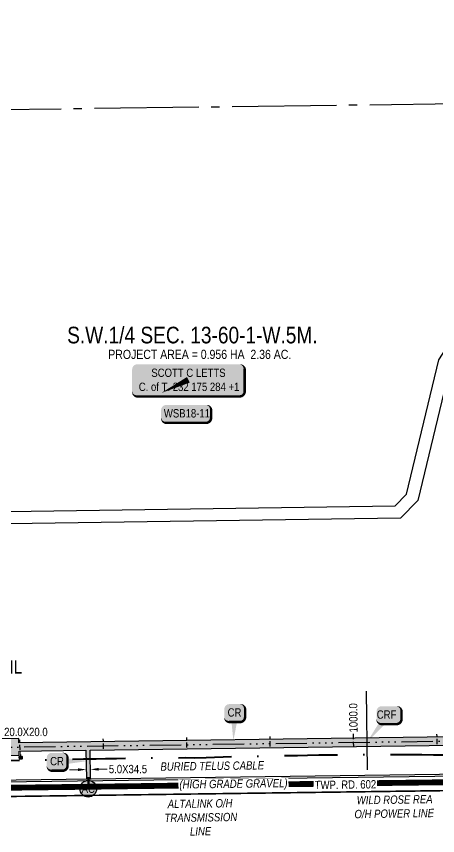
# Model space of a CAD drawing. Extents: x 57693 to 70573, y 5994359 to 6008381.
# Drawn here: x 63549 to 64054, y 6001680 to 6002663 of the extents above; entities that cross this region are included whole.
import ezdxf
from ezdxf.enums import TextEntityAlignment as Align

# ---------------------------------------------------------------- set-up
doc = ezdxf.new("R2010")
doc.units = 0
doc.header["$LTSCALE"] = 5
doc.header["$PDSIZE"] = -3
for name, pattern in [('COOP2', [10, 5, -1, 0, -1, 0, -1, 0, -1, 0, -1]), ('DASHDOT', [25.4, 12.7, -6.35, 0, -6.35]), ('foc-QUARTERLINE', [33, 25, -3, 2, -3]), ('foc-TIELINE', [1.875, 1.25, -0.625])]:
    doc.linetypes.add(name, pattern=pattern)
doc.layers.get('Defpoints').update_dxf_attribs({"color": 9})
for name, color, linetype in [('AS-FENCE', 48, 'foc-FENCE'), ('AS-OWNER', 7, 'Continuous'), ('AS-POWER', 104, 'foc-POWER'), ('AS-POWER-T', 104, 'Continuous'), ('AS-ROADS', 254, 'Continuous'), ('AS-TELEPHONE', 224, 'foc-TEL'), ('AS-TELEPHONE-T', 224, 'Continuous'), ('C-SYMBOL', 7, 'Continuous'), ('CG-NOTES', 7, 'Continuous'), ('DETAIL-T', 7, 'Continuous'), ('F-RW', 190, 'Continuous'), ('L-AREAREQUIRED', 7, 'Continuous'), ('L-QSEC', 8, 'foc-QUARTERLINE'), ('L-ROAD-T', 7, 'Continuous'), ('L-SEC', 7, 'Continuous'), ('P-APEX RECON PAY ITEMS', 240, 'Continuous'), ('P-APEX RECON PAY ITEMS-1000', 240, 'Continuous'), ('P-APEX RECON-10m BUFFER', 51, 'COOP2'), ('P-APEX RECON-LINE LIST', 240, 'Continuous'), ('P-APEX RECON-URBAN', 30, 'COOP2'), ('P-APEX RECON-WORK AREA', 104, 'Continuous'), ('P-BUFFER-PURPLE', 187, 'foc-TIELINE'), ('P-BUFFER-PURPLE-T', 187, 'Continuous')]:
    doc.layers.add(name, color=color, linetype=linetype)
for name, color, linetype, lineweight in [('AS-RECON EXISTING', 151, 'DASHDOT', 40), ('P-APEX RECON-TWS-T', 104, 'Continuous', 9), ('T-TEXT', 48, 'Continuous', 18)]:
    doc.layers.add(name, color=color, linetype=linetype, lineweight=lineweight)
doc.styles.add('1.8', font='ARIALN.TTF', dxfattribs={"height": 2})
doc.styles.add('100L', font='ARIALN.TTF', dxfattribs={"height": 11})
doc.styles.add('175L', font='ARIALN.TTF', dxfattribs={"height": 10})
doc.styles.add('80', font='ARIALN.TTF', dxfattribs={"height": 10})
doc.styles.add('80CG', font='ARIALN.TTF', dxfattribs={"height": 10})
doc.styles.add('80L', font='ARIALN.TTF', dxfattribs={"height": 10})
doc.styles.add('80LS', font='ARIALNI.TTF', dxfattribs={"height": 10})
doc.styles.add('foc-LtypeFont', font='ARIALN.TTF', dxfattribs={"height": 7.349999999999999})
doc.linetypes.add('foc-FENCE', pattern='A,10,-1,["X",foc-LtypeFont,S=0.2,R=0,X=-0.625,Y=-0.75],-1.239999999999999', length=12.24)
doc.linetypes.add('foc-POWER', pattern='A,6,-1,["P",foc-LtypeFont,S=0.2,R=0,X=-0.625,Y=-0.75],-1.239999999999999,4', length=12.24)
doc.linetypes.add('foc-TEL', pattern='A,2,-1,["T",foc-LtypeFont,S=0.2,R=0,X=-0.425,Y=-0.75],-1.239999999999999,8', length=12.24)
doc.dimstyles.new('Compass 5 000', dxfattribs={"dimscale": 5, "dimtxt": 9, "dimasz": 2, "dimexe": 0.2, "dimexo": 0.0625, "dimgap": 0.5, "dimtad": 0, "dimtih": 1, "dimtoh": 1, "dimzin": 0, "dimdsep": 46, "dimtxsty": '80CG', "dimcen": 0.1, "dimse1": 1, "dimse2": 1, "dimclrd": 256, "dimclrt": 256, "dimaunit": 1, "dimadec": 4, "dimazin": 0, "dimtfac": 0.06, "dimtofl": 0, "dimtmove": 0, "dimatfit": 1, "dimfxl": 0.2, "dimtolj": 1, "dimtzin": 0, "dimlwd": -1, "dimarcsym": 0})

# ---------------------------------------------------------------- blocks, each defined once
blk = doc.blocks.new('*U471')
h = blk.add_hatch(color=59)
edge = h.paths.add_edge_path()
edge.add_line((-61.49999999999999, -20), (61.49999999999999, -20))
edge.add_arc((61.5, -13.99999999999999), 6.000000000000007, 269.9999999999998, 359.9999999999999)
edge.add_line((67.5, -14), (67.5, 12.5))
edge.add_arc((61.5, 12.49999999999999), 6, 6.785183320455503e-14, 90.00000000000014)
edge.add_line((61.49999999999999, 18.5), (-61.49999999999999, 18.5))
edge.add_arc((-61.5, 12.49999999999999), 6.000000000000007, 89.99999999999987, 179.9999999999999)
edge.add_line((-67.5, 12.5), (-67.5, -14))
edge.add_arc((-61.5, -13.99999999999999), 6, 180, 270.0000000000001)
at = {"color": 1, "flags": 128}
blk.add_lwpolyline([(-61.49999999999999, -20, 3, 3, 0), (61.49999999999999, -20, 3, 3, 0.4142135623730951), (67.5, -14, 3, 3, 0), (67.5, 12.5, 3, 0, 0.4142135623730951), (61.49999999999999, 18.5, 0, 0, 0), (-61.49999999999999, 18.5, 0, 0, 0.4142135623730951), (-67.5, 12.5, 0, 0, 0), (-67.5, -14, 0, 3, 0.4142135623730951)], format="xyseb", close=True, dxfattribs=at)
blk.add_lwpolyline([(-32.65618675646415, -15.90718176694672, 0, 7.5, 0), (-1.074633257284963e-18, -8.547719761960235e-17, 0, 0, 0)], format="xyseb", dxfattribs=at)
at = {"color": 1, "style": '80'}
blk.add_attdef('ENTER_TEXT_001', (-35.98567530695772, -4.996589358799454), '', height=10, dxfattribs=at)
blk = doc.blocks.new('*U436')
at = {"true_color": 0xffffa8}
h = blk.add_hatch(color=51, dxfattribs=at)
edge = h.paths.add_edge_path()
edge.add_line((-23.99999999999998, -11.5), (23.99999999999998, -11.5))
edge.add_arc((23.99999999999998, -5.499999999999993), 6.000000000000007, 269.9999999999999, 359.9999999999999)
edge.add_line((29.99999999999999, -5.5), (29.99999999999999, 4))
edge.add_arc((23.99999999999998, 3.999999999999993), 6.000000000000007, 6.361109362927026e-14, 90.00000000000007)
edge.add_line((23.99999999999998, 10), (-23.99999999999998, 10))
edge.add_arc((-23.99999999999998, 3.999999999999993), 6.000000000000007, 89.99999999999993, 179.9999999999999)
edge.add_line((-29.99999999999999, 4), (-29.99999999999999, -5.5))
edge.add_arc((-23.99999999999998, -5.499999999999993), 6.000000000000007, 180, 270.0000000000001)
at = {"color": 240, "flags": 128}
blk.add_lwpolyline([(-23.99999999999998, -11.5, 3, 3, 0), (23.99999999999998, -11.5, 3, 3, 0.4142135623730951), (29.99999999999999, -5.5, 3, 3, 0), (29.99999999999999, 4, 3, 0, 0.4142135623730951), (23.99999999999998, 10, 0, 0, 0), (-23.99999999999998, 10, 0, 0, 0.4142135623730951), (-29.99999999999999, 4, 0, 0, 0), (-29.99999999999999, -5.5, 0, 3, 0.4142135623730951)], format="xyseb", close=True, dxfattribs=at)
for points in [[(-24.66848574560956, -8.425237775653855, 0, 10, 0), (0, 0, 5, 5, 0)], [(21.04760107717425, -6.930773778043736, 0, 10, 0), (0, 0, 5, 5, 0)]]:
    blk.add_lwpolyline(points, format="xyseb", dxfattribs=at)
at = {"color": 4, "style": '80'}
blk.add_attdef('OTHER_001', (-14.69645293315144, -5.003410641200546), '', height=10, dxfattribs=at)
blk = doc.blocks.new('*U1187')
h = blk.add_hatch(color=255)
h.dxf.hatch_style = 1
edge = h.paths.add_edge_path()
edge.add_arc((0, 0), 9.991818388100018, 0, 360)
at = {"color": 170}
blk.add_circle((0, 0), 9.991818388100018, dxfattribs=at)
at = {"color": 170, "style": '175L'}
blk.add_text('AC', height=10, dxfattribs=at).set_placement((0, 0), align=Align.MIDDLE_CENTER)
blk = doc.blocks.new('*U1764')
at = {"true_color": 0xffffa8}
h = blk.add_hatch(color=51, dxfattribs=at)
edge = h.paths.add_edge_path()
edge.add_line((-6.499999999999986, -11.5), (6.499999999999972, -11.5))
edge.add_arc((6.499999999999979, -5.499999999999993), 6.000000000000007, 269.9999999999999, 359.9999999999999)
edge.add_line((12.49999999999999, -5.5), (12.49999999999999, 4))
edge.add_arc((6.499999999999986, 4), 6, 0, 90)
edge.add_line((6.499999999999986, 10), (-6.499999999999972, 10))
edge.add_arc((-6.499999999999979, 3.999999999999993), 6.000000000000007, 89.99999999999993, 179.9999999999999)
edge.add_line((-12.49999999999999, 4), (-12.49999999999999, -5.5))
edge.add_arc((-6.499999999999986, -5.5), 6, 180, 270)
at = {"color": 240, "flags": 128}
for points in [[(0.6291288517420921, 45.1104636528862, 0, 9.999999999999998, 0), (0, 0, 4.999999999999999, 4.999999999999999, 0)], [(11.02599631257849, -3.012219823603379, 0, 9.999999999999998, 0), (0, 0, 4.999999999999999, 4.999999999999999, 0)]]:
    blk.add_lwpolyline(points, format="xyseb", dxfattribs=at)
blk.add_lwpolyline([(-6.499999999999986, -11.5, 3, 3, 0), (6.499999999999972, -11.5, 3, 3, 0.4142135623730951), (12.49999999999999, -5.5, 3, 3, 0), (12.49999999999999, 4, 3, 0, 0.4142135623730951), (6.499999999999986, 10, 0, 0, 0), (-6.499999999999972, 10, 0, 0, 0.4142135623730951), (-12.49999999999999, 4, 0, 0, 0), (-12.49999999999999, -5.5, 0, 3, 0.4142135623730951)], format="xyseb", close=True, dxfattribs=at)
at = {"color": 4, "style": '80'}
blk.add_attdef('OTHER_001', (-14.69645293315144, -5.003410641200546), '', height=10, dxfattribs=at)
blk = doc.blocks.new('*U1757')
at = {"true_color": 0xffffa8}
h = blk.add_hatch(color=51, dxfattribs=at)
edge = h.paths.add_edge_path()
edge.add_line((-6.499999999999986, -11.5), (6.499999999999972, -11.5))
edge.add_arc((6.499999999999979, -5.499999999999993), 6.000000000000007, 269.9999999999999, 359.9999999999999)
edge.add_line((12.49999999999999, -5.5), (12.49999999999999, 4))
edge.add_arc((6.499999999999986, 4), 6, 0, 90)
edge.add_line((6.499999999999986, 10), (-6.499999999999972, 10))
edge.add_arc((-6.499999999999979, 3.999999999999993), 6.000000000000007, 89.99999999999993, 179.9999999999999)
edge.add_line((-12.49999999999999, 4), (-12.49999999999999, -5.5))
edge.add_arc((-6.499999999999986, -5.5), 6, 180, 270)
at = {"color": 240, "flags": 128}
blk.add_lwpolyline([(-6.499999999999986, -11.5, 3, 3, 0), (6.499999999999972, -11.5, 3, 3, 0.4142135623730951), (12.49999999999999, -5.5, 3, 3, 0), (12.49999999999999, 4, 3, 0, 0.4142135623730951), (6.499999999999986, 10, 0, 0, 0), (-6.499999999999972, 10, 0, 0, 0.4142135623730951), (-12.49999999999999, 4, 0, 0, 0), (-12.49999999999999, -5.5, 0, 3, 0.4142135623730951)], format="xyseb", close=True, dxfattribs=at)
for points in [[(-1.539301061162593, -33.93349142825634, 0, 10, 0), (0, 0, 5.000000000000001, 5.000000000000001, 0)], [(11.02599631257849, -3.012219823603379, 0, 9.999999999999998, 0), (0, 0, 4.999999999999999, 4.999999999999999, 0)]]:
    blk.add_lwpolyline(points, format="xyseb", dxfattribs=at)
at = {"color": 4, "style": '80'}
blk.add_attdef('OTHER_001', (-14.69645293315144, -5.003410641200546), '', height=10, dxfattribs=at)
blk = doc.blocks.new('*D1774')
at = {"layer": 'Defpoints', "color": 0, "transparency": 16777216}
for p in [(63633.08665918134, 6001758.227767069), (63638.06071179603, 6001759.357625173), (63638.08186196868, 6001758.330640461)]:
    blk.add_point(p, dxfattribs=at)
at = {"layer": 'P-APEX RECON-TWS-T', "transparency": 16777216}
for p, q in [((63623.06762898866, 6001759.048851064), (63613.06974896863, 6001758.842950348)), ((63648.05859181607, 6001759.56352589), (63658.0564718361, 6001759.769426608))]:
    blk.add_line(p, q, dxfattribs=at)
for points in [[(63623.03331220253, 6001760.715164402), (63623.1019457748, 6001757.382537728), (63633.06550900869, 6001759.254751781)], [(63648.02427502994, 6001761.229839227), (63648.09290860221, 6001757.897212554), (63638.06071179603, 6001759.357625173)]]:
    blk.add_solid(points, dxfattribs=at)
at = {"layer": 'P-APEX RECON-TWS-T', "transparency": 16777216, "insert": (63683.02236542408, 6001759.769426608), "char_height": 10, "attachment_point": 5, "style": '80CG'}
blk.add_mtext('\\A1;5.0X34.5', dxfattribs=at)
blk = doc.blocks.new('*U1775')
at = {"true_color": 0xffffa8}
h = blk.add_hatch(color=51, dxfattribs=at)
edge = h.paths.add_edge_path()
edge.add_line((-6.499999999999986, -11.5), (6.499999999999972, -11.5))
edge.add_arc((6.499999999999979, -5.499999999999993), 6.000000000000007, 269.9999999999999, 359.9999999999999)
edge.add_line((12.49999999999999, -5.5), (12.49999999999999, 4))
edge.add_arc((6.499999999999986, 4), 6, 0, 90)
edge.add_line((6.499999999999986, 10), (-6.499999999999972, 10))
edge.add_arc((-6.499999999999979, 3.999999999999993), 6.000000000000007, 89.99999999999993, 179.9999999999999)
edge.add_line((-12.49999999999999, 4), (-12.49999999999999, -5.5))
edge.add_arc((-6.499999999999986, -5.5), 6, 180, 270)
at = {"color": 240, "flags": 128}
blk.add_lwpolyline([(-6.499999999999986, -11.5, 3, 3, 0), (6.499999999999972, -11.5, 3, 3, 0.4142135623730951), (12.49999999999999, -5.5, 3, 3, 0), (12.49999999999999, 4, 3, 0, 0.4142135623730951), (6.499999999999986, 10, 0, 0, 0), (-6.499999999999972, 10, 0, 0, 0.4142135623730951), (-12.49999999999999, 4, 0, 0, 0), (-12.49999999999999, -5.5, 0, 3, 0.4142135623730951)], format="xyseb", close=True, dxfattribs=at)
for points in [[(36.93898490797785, 0.1840942065564223, 0, 10, 0), (0, 0, 5.000000000000001, 5.000000000000001, 0)], [(11.02599631257849, -3.012219823603379, 0, 9.999999999999998, 0), (0, 0, 4.999999999999999, 4.999999999999999, 0)]]:
    blk.add_lwpolyline(points, format="xyseb", dxfattribs=at)
at = {"color": 4, "style": '80'}
blk.add_attdef('OTHER_001', (-14.69645293315144, -5.003410641200546), '', height=10, dxfattribs=at)
blk = doc.blocks.new('*U1776')
at = {"true_color": 0xffffa8}
h = blk.add_hatch(color=51, dxfattribs=at)
edge = h.paths.add_edge_path()
edge.add_line((-8.999999999999986, -11.5), (8.999999999999972, -11.5))
edge.add_arc((8.999999999999979, -5.499999999999993), 6.000000000000007, 269.9999999999999, 359.9999999999999)
edge.add_line((14.99999999999999, -5.5), (14.99999999999999, 4))
edge.add_arc((8.999999999999986, 4), 6, 0, 90)
edge.add_line((8.999999999999986, 10), (-8.999999999999972, 10))
edge.add_arc((-8.999999999999979, 3.999999999999993), 6.000000000000007, 89.99999999999993, 179.9999999999999)
edge.add_line((-14.99999999999999, 4), (-14.99999999999999, -5.5))
edge.add_arc((-8.999999999999986, -5.5), 6, 180, 270)
at = {"color": 240, "flags": 128}
blk.add_lwpolyline([(-8.999999999999986, -11.5, 3, 3, 0), (8.999999999999972, -11.5, 3, 3, 0.4142135623730951), (14.99999999999999, -5.5, 3, 3, 0), (14.99999999999999, 4, 3, 0, 0.4142135623730951), (8.999999999999986, 10, 0, 0, 0), (-8.999999999999972, 10, 0, 0, 0.4142135623730951), (-14.99999999999999, 4, 0, 0, 0), (-14.99999999999999, -5.5, 0, 3, 0.4142135623730951)], format="xyseb", close=True, dxfattribs=at)
for points in [[(-26.40848304465564, -33.23998563165247, 0, 9.999999999999998, 0), (0, 0, 4.999999999999999, 4.999999999999999, 0)], [(11.02599631257849, -3.012219823603379, 0, 9.999999999999998, 0), (0, 0, 4.999999999999999, 4.999999999999999, 0)]]:
    blk.add_lwpolyline(points, format="xyseb", dxfattribs=at)
at = {"color": 4, "style": '80'}
blk.add_attdef('OTHER_001', (-14.69645293315144, -5.003410641200546), '', height=10, dxfattribs=at)

msp = doc.modelspace()

# ---------------------------------------------------------------- hatches: boundary and pattern name
at = {"layer": 'P-APEX RECON-10m BUFFER'}
h = msp.add_hatch(color=256, dxfattribs=at)
h.dxf.hatch_style = 1
h.paths.add_polyline_path([(63488.73088692735, 6001780.408331678), (63532.40369530737, 6001781.011357835), (63532.44398799275, 6001776.107811606), (63552.57805472744, 6001776.379650655), (63552.51174815073, 6001781.289006155), (63632.58895479031, 6001782.394697616), (63633.29817901068, 6001747.957041873), (63638.29410132903, 6001748.024977167), (63637.58485554205, 6001782.4636801), (64073.31188928823, 6001788.480119331), (64210.18731987282, 6001872.849649367), (64198.64225733029, 6001755.644672777), (64203.66943356091, 6001755.713033049), (64215.53229319193, 6001876.144271991), (64256.70888668601, 6001901.525378204), (64271.66206695427, 6001904.59920418), (64273.2023447242, 6001900.460302132), (64291.99329527382, 6001907.575202967), (64290.57272085542, 6001911.332528488), (64293.07557034604, 6001912.582432894), (64292.91886863501, 6001923.673445372), (64287.02052356092, 6001920.727855803), (64284.9404371454, 6001926.229547039), (64266.23747403808, 6001919.175704149), (64268.13541619169, 6001914.075717078), (64252.9680511741, 6001910.95786254), (64070.41630595505, 6001798.433614161), (63552.37679975176, 6001791.280619327), (63552.30867343869, 6001796.324708575), (63532.27975680823, 6001796.094447022), (63532.32158772658, 6001791.003700624), (63488.5901514197, 6001790.399864919)])

# ---------------------------------------------------------------- linework, layer by layer
at = {"layer": 'AS-FENCE'}
msp.add_line((63968.59168952326, 6001853.160052888), (63969.89758275216, 6001759.067364554), dxfattribs=at)
at = {"layer": 'AS-POWER', "flags": 128}
msp.add_lwpolyline([(63250.7730000002, 6001723.924), (63470.16700000023, 6001726.429000029), (65101.06500000024, 6001748.32)], dxfattribs=at)
at = {"layer": 'AS-RECON EXISTING', "flags": 128}
msp.add_lwpolyline([(63489.37194633485, 6001769.663058687), (63504.93440390555, 6001769.669562892), (63527.60853943578, 6001769.821382902), (63541.23976424785, 6001770.109510189), (63559.97167241373, 6001770.474796007), (63578.93615366336, 6001770.840149821), (63614.57373949519, 6001771.802907405), (63629.9115407999, 6001772.068536842), (63645.02446426076, 6001772.256436358), (63656.2132284425, 6001772.482114931), (63669.20860008288, 6001772.627574909), (63682.16453841238, 6001772.840009782), (63698.81994226903, 6001773.004369772), (63720.48614167207, 6001773.324840512), (63737.28747150629, 6001773.367793797), (63752.20468469889, 6001773.496849149), (63762.95743188039, 6001773.379282151), (63776.84510600663, 6001773.809953653), (63816.15889927446, 6001774.994198138), (63826.48117437033, 6001775.132389502), (63836.85597655868, 6001775.261390245), (63850.39669802476, 6001775.558125883), (63862.73394885661, 6001775.849103221), (63876.05837175332, 6001776.269755166), (63886.06451907365, 6001776.207155825), (63898.06246165442, 6001776.650303153), (63911.65807988515, 6001776.779505963), (63919.05790721621, 6001776.818144702), (63932.05756535633, 6001776.942300874), (63945.29398052723, 6001777.01007269), (63959.06160358609, 6001777.208700034), (63968.95177163609, 6001777.365014811), (63975.92295506525, 6001777.387620753), (63987.46141372392, 6001777.380193459), (63994.32476675763, 6001777.279228997), (64007.03530891202, 6001777.389582841), (64018.67021516294, 6001777.240946089), (64035.25012481431, 6001777.187059398), (64049.21798834405, 6001777.005007681), (64061.54134153757, 6001776.790551067), (64063.8052489133, 6001776.626467687), (64066.65823982353, 6001777.173124029), (64068.77925573755, 6001777.894104345), (64073.96110179759, 6001781.716715198), (64078.88874643447, 6001785.732571928), (64082.67196038144, 6001789.660884291), (64091.94513618104, 6001798.147359828), (64098.63947283189, 6001804.546357675), (64106.07069744968, 6001811.587686427), (64113.04390953606, 6001818.215703806), (64117.99294694188, 6001822.630860036), (64125.3555834705, 6001829.7615288), (64133.9857925463, 6001838.00873505), (64143.3207382786, 6001846.772569913), (64156.84115147781, 6001859.693413907), (64165.40471766853, 6001867.840057891), (64182.28497491536, 6001884.05980285), (64195.00565305678, 6001896.282255073), (64204.86117364386, 6001905.938749643), (64217.8738040694, 6001918.479878988), (64224.32248561088, 6001924.796189268), (64233.24167334133, 6001933.520637162), (64243.0915201573, 6001942.820068656), (64253.31287920392, 6001952.311453981), (64262.62816294032, 6001961.149553746), (64270.53433596103, 6001968.92194179), (64277.26529126248, 6001975.39142745), (64279.70308914469, 6001977.4320625), (64281.27100667111, 6001978.538820982), (64284.28702630544, 6001979.572568073), (64285.92523711306, 6001980.018076692), (64287.44931219218, 6001980.51134687)], dxfattribs=at)
at = {"layer": 'AS-ROADS', "flags": 128}
for points, const_width in [([(62563.58931077144, 6001724.434636259), (63323.93209512343, 6001734.650987649), (64855.16123032261, 6001753.969112602), (65759.24688683084, 6001766.762914241), (66105.36338900546, 6001771.26380448)], 6.999999999999957), ([(63635.64130306544, 6001750.395102092), (63635.64130306544, 6001738.148792374)], 2.999999999999979)]:
    msp.add_lwpolyline(points, dxfattribs=dict(at, const_width=const_width))
at = {"layer": 'AS-TELEPHONE', "flags": 128}
msp.add_lwpolyline([(63247.51855633769, 6001742.630246934), (63247.56224873359, 6001739.980050566), (63292.93881202117, 6001740.99700956), (63469.0804030309, 6001743.547396965), (64295.26814436999, 6001754.651381451), (64664.07265499721, 6001758.144468293), (64676.81480170567, 6001758.833471412), (65124.59562559971, 6001763.100849655), (65124.59562559971, 6001763.100849655)], dxfattribs=at)
at = {"layer": 'F-RW', "flags": 128}
for points in [[(63484.70316092739, 6002068.269505989), (64003.21649465704, 6002075.75890767), (64016.90410569755, 6002089.81322022), (64055.56537430399, 6002250.982995921), (64254.94033695951, 6002561.10260296), (64264.65034358783, 6002576.206172524), (64283.59308726027, 6002587.059849638), (64415.67760939186, 6002662.742986191)], [(64446.56179489687, 6002663.164033074), (64283.83536764821, 6002569.924080302), (64275.27900549441, 6002565.022592952), (64272.91573737009, 6002561.344090064), (64069.54753239205, 6002245.017230877), (64030.51783917339, 6002082.309538214), (64009.6267108594, 6002060.862414077), (63484.91737890416, 6002053.282605777)]]:
    msp.add_lwpolyline(points, dxfattribs=at)
at = {"layer": 'L-QSEC', "flags": 128}
msp.add_lwpolyline([(63477.88205102797, 6002550.622659151), (65089.734, 6002571.98)], dxfattribs=at)
at = {"layer": 'L-SEC', "flags": 128}
for points in [[(63489.21557586828, 6001745.997785725), (64295.59863513014, 6001756.963099686)], [(63489.47629552609, 6001725.894514068), (64295.872, 6001736.86)]]:
    msp.add_lwpolyline(points, dxfattribs=at)
at = {"layer": 'P-APEX RECON-URBAN', "ltscale": 1.5, "flags": 128}
msp.add_lwpolyline([(62972.65078382675, 6001761.193207157), (62973.38530484023, 6001761.223885059), (62973.19983468869, 6001778.286711364), (64071.86409762155, 6001793.456866734), (64254.83846893025, 6001906.24162036), (64279.23998254025, 6001911.257677547), (64301.08531756736, 6001922.167075044), (64318.9576318793, 6001933.021166205), (64328.65824579714, 6001939.949503675), (64340.45514044601, 6001957.719363512), (64355.99621207483, 6001971.66443963), (64378.49433481558, 6001981.782316981), (64386.80537997833, 6001985.964605013), (64628.78620225278, 6001996.621233719), (64995.96043315349, 6002001.20563944), (65065.74381892661, 6002017.988867943), (65165.46105153583, 6002019.373454561)], dxfattribs=at)
at = {"layer": 'P-APEX RECON-WORK AREA', "flags": 128}
msp.add_lwpolyline([(64070.41630595505, 6001798.433614161), (63552.37679975176, 6001791.280619327), (63552.30867343869, 6001796.324708575), (63532.27975680823, 6001796.094447022), (63532.32158772658, 6001791.003700624), (63488.5901514197, 6001790.399864919), (63488.73088692735, 6001780.408331678), (63532.40369530737, 6001781.011357835), (63532.44398799275, 6001776.107811606), (63552.57805472744, 6001776.379650655), (63552.51174815073, 6001781.289006155), (63632.58895479031, 6001782.394697616), (63633.29817901068, 6001747.957041873), (63638.29410132903, 6001748.024977167), (63637.58485554205, 6001782.4636801), (64073.31188928823, 6001788.480119331)], dxfattribs=at)
at = {"layer": 'P-BUFFER-PURPLE'}
for p, q in [((63753.6291989185, 6001785.542360707), (63753.46352090446, 6001797.541216935)), ((63853.6196674906, 6001786.92301083), (63853.45398947642, 6001798.921867052)), ((63953.63774906498, 6001786.303851572), (63953.4168450461, 6001802.302326552)), ((64053.6006046347, 6001789.684311067), (64053.43492662049, 6001801.683167304)), ((63553.64826177446, 6001782.781060472), (63553.48258376042, 6001794.7799167)), ((63653.63873034657, 6001784.161710589), (63653.47305233242, 6001796.160566817))]:
    msp.add_line(p, q, dxfattribs=at)

# ---------------------------------------------------------------- block references
at = {"layer": 'AS-OWNER'}
ref = msp.add_blockref('*U471', (63755.49089624632, 6002227.015175143), dxfattribs=dict(at, xscale=0.999252397, yscale=0.999252397, zscale=0.999252397, rotation=359.9999884413987))
ref.add_attrib('ENTER_TEXT_001', 'SCOTT C LETTS', (63711.00848804854, 6002230.431227725), dxfattribs={"layer": '0', "color": 1, "height": 9.992523969999949, "rotation": 359.9999884413987, "style": '80'})
ref.add_attrib('ENTER_TEXT_002', 'C. of T. 232 175 284 +1', (63695.96857732711, 6002213.59980339), dxfattribs={"layer": '0', "color": 1, "height": 9.992523969999949, "rotation": 359.9999884413987, "style": '80'})
at = {"layer": 'CG-NOTES', "xscale": 0.999252397, "yscale": 0.999252397, "zscale": 0.999252397}
msp.add_blockref('*U1187', (63635.46109594327, 6001736.197225665), dxfattribs=at)
at = {"layer": 'P-APEX RECON PAY ITEMS'}
ref = msp.add_blockref('*U1757', (63810.93739195677, 6001827.74028042), dxfattribs=dict(at, xscale=0.999252397, yscale=0.999252397, zscale=0.999252397))
ref.add_attrib('OTHER_001', 'CR', (63802.48191720589, 6001822.740610343), dxfattribs={"layer": '0', "color": 4, "height": 9.99252396999996, "style": '80'})
at = {"layer": 'P-APEX RECON PAY ITEMS', "xscale": 0.999252397, "yscale": 0.999252397, "zscale": 0.999252397}
msp.add_blockref('*U1776', (63995.94873998366, 6001825.255135338), dxfattribs=at).add_auto_attribs({'OTHER_001': 'CRF'})
at = {"layer": 'P-APEX RECON PAY ITEMS'}
ref = msp.add_blockref('*U1775', (63598.13552035685, 6001769.29087528), dxfattribs=dict(at, xscale=0.999252397, yscale=0.999252397, zscale=0.999252397))
ref.add_attrib('OTHER_001', 'CR', (63589.68004560597, 6001764.291205204), dxfattribs={"layer": '0', "color": 4, "height": 9.99252396999996, "style": '80'})
at = {"layer": 'P-APEX RECON PAY ITEMS-1000', "xscale": 0.199850479399999, "yscale": 0.199850479399999, "zscale": 0.199850479399999}
msp.add_blockref('*U1764', (63554.34839013909, 6001773.733982138), dxfattribs=at).add_auto_attribs({'OTHER_001': 'CR'})
at = {"layer": 'P-APEX RECON-LINE LIST'}
ref = msp.add_blockref('*U436', (63752.72515666737, 6002186.800565314), dxfattribs=dict(at, xscale=0.999252397, yscale=0.999252397, zscale=0.999252397, rotation=359.9999884413987))
ref.add_attrib('OTHER_001', 'WSB18-11', (63726.03298385349, 6002181.800900622), dxfattribs={"layer": '0', "color": 4, "height": 9.992523969999949, "rotation": 359.9999884413987, "style": '80'})

# ---------------------------------------------------------------- texts
at = {"layer": 'AS-POWER-T', "char_height": 9.99252397000001, "attachment_point": 1, "rotation": 0.8253758101979987, "style": '175L'}
for s, insert in [('\\pi3.569;{\\fArial Narrow|b0|i1|c0|p34;WILD ROSE REA \\P\\pi0.61073;O/H POWER LINE}', (63953.59610864218, 6001727.3938933)), ('\\pi9.056;{\\fArial Narrow|b0|i1|c0|p34;ALTALINK O/H \\P\\pi5.014;TRANSMISSION \\P\\pi35.257;LINE}', (63721.54769033271, 6001722.720414831))]:
    msp.add_mtext_dynamic_manual_height_columns(s, width=96.08908594815826, gutter_width=50, heights=[0], dxfattribs=dict(at, insert=insert))
at = {"layer": 'AS-TELEPHONE-T', "insert": (63721.76962989722, 6001767.752864229), "char_height": 10.00952252134804, "attachment_point": 1, "rotation": 0.7700628884403008, "style": '175L'}
msp.add_mtext_dynamic_manual_height_columns('\\pi0.13073;{\\fArial Narrow|b0|i1|c0|p34;BURIED TELUS CABLE}', width=124.5065303958536, gutter_width=50, heights=[0], dxfattribs=at)
at = {"layer": 'C-SYMBOL', "color": 3, "style": '175L'}
msp.add_text('S.W.1/4 SEC. 13-60-1-W.5M.', height=19.9850479399999, rotation=359.9999884414439, dxfattribs=at).set_placement((63760.25137763069, 6002264.710802636), align=Align.BOTTOM_CENTER)
at = {"layer": 'DETAIL-T', "color": 3, "insert": (63524.2213602741, 6001882.463200839), "char_height": 15.99999999999996, "width": 63.63612551159607, "attachment_point": 5, "style": '80CG'}
msp.add_mtext("SEE\\PDETAIL\\P'B'", dxfattribs=at)
at = {"layer": 'L-AREAREQUIRED', "color": 5, "style": '100L'}
msp.add_text('PROJECT AREA = 0.956 HA  2.36 AC.', height=10.9917763669999, rotation=359.9999884414439, dxfattribs=at).set_placement((63769.1084740885, 6002248.729833962), align=Align.BOTTOM_CENTER)
at = {"layer": 'P-APEX RECON-TWS-T', "insert": (63534.57297658949, 6001809.379929955), "char_height": 9.992523969999976, "attachment_point": 1, "style": '175L'}
msp.add_mtext_dynamic_manual_height_columns('20.0X20.0', width=78.94686638483836, gutter_width=50, heights=[0], dxfattribs=at)
at = {"layer": 'P-BUFFER-PURPLE-T', "style": '1.8'}
msp.add_text('1000.0', height=9.999999999999968, rotation=90.79107938104025, dxfattribs=at).set_placement((63953.15452152389, 6001821.300515573), align=Align.MIDDLE_CENTER)

# ---------------------------------------------------------------- dimensions: what is measured, and where the dimension line sits
at = {"layer": 'P-APEX RECON-TWS-T'}
dim = msp.add_aligned_dim(p1=(63633.08665918135, 6001758.227767069), p2=(63638.08186196869, 6001758.330640461), distance=1.0272024769776635, text='5.0X34.5', dimstyle='Compass 5 000', dxfattribs=at)
dim.commit()
dim.dimension.update_dxf_attribs({"geometry": '*D1774', "text_midpoint": (63683.02236542408, 6001759.769426608)})

# ---------------------------------------------------------------- next in the draw order: texts
at = {"layer": 'L-ROAD-T', "insert": (63943.63651369217, 6001746.119562829), "char_height": 9.985053529102407, "width": 73.86039170758329, "attachment_point": 2, "rotation": 0.7700628807848383, "style": '80L', "bg_fill": 3, "box_fill_scale": 1.1, "bg_fill_color": 256, "bg_fill_transparency": 0}
msp.add_mtext('TWP. RD. 602', dxfattribs=at)
at = {"layer": 'T-TEXT', "insert": (63809.43975828577, 6001747.235523752), "char_height": 9.992523969999995, "width": 129.9035754269644, "attachment_point": 2, "rotation": 0.7700628807848378, "style": '80LS', "bg_fill": 3, "box_fill_scale": 1.1, "bg_fill_color": 256, "bg_fill_transparency": 0}
msp.add_mtext('(HIGH GRADE GRAVEL)', dxfattribs=at)

doc.saveas('drawing.dxf')
